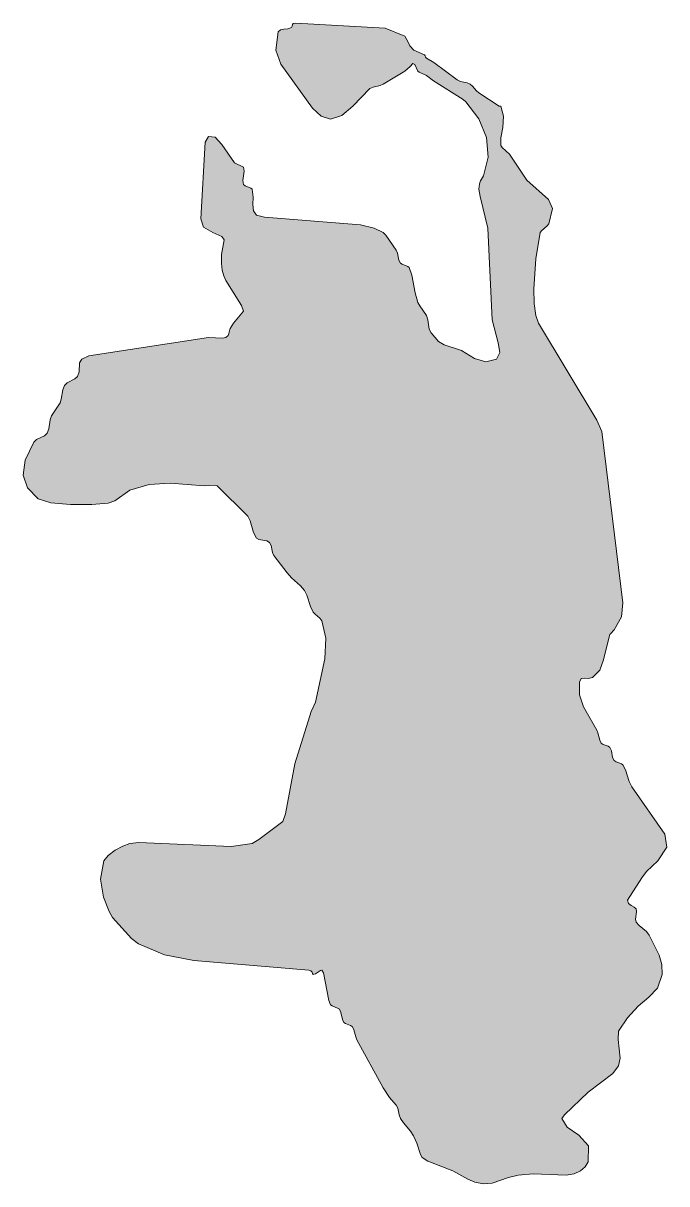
# Model space of a CAD drawing. Header units: inches. Extents: x -493 to 494, y -382 to 902.
# Drawn here: x 179.55 to 195.17, y 807.98 to 836.15 of the extents above; entities that cross this region are included whole.
import ezdxf

# ---------------------------------------------------------------- set-up
doc = ezdxf.new("R2010")
doc.units = ezdxf.units.IN
doc.header["$MEASUREMENT"] = 0
doc.layers.add('Layer 1', color=7, linetype='Continuous')

msp = doc.modelspace()

# ---------------------------------------------------------------- hatches: boundary and pattern name
at = {"layer": 'Layer 1', "true_color": 0xffffff}
h = msp.add_hatch(color=7, dxfattribs=at)
edge = h.paths.add_edge_path()
edge.add_spline(control_points=[(186.061, 836.041), (186.061, 836.041), (186.081, 836.074), (186.081, 836.074), (186.081, 836.074), (186.087, 836.112), (186.087, 836.112), (186.087, 836.112), (186.106, 836.142), (186.106, 836.142), (186.106, 836.142), (186.167, 836.146), (186.167, 836.146), (186.167, 836.146), (188.337, 836.025), (188.337, 836.025), (188.337, 836.025), (188.813, 835.829), (188.813, 835.829), (188.813, 835.829), (188.881, 835.718), (188.881, 835.718), (188.881, 835.718), (188.934, 835.6), (188.934, 835.6), (188.934, 835.6), (189.032, 835.491), (189.032, 835.491), (189.032, 835.491), (189.292, 835.381), (189.292, 835.381), (189.292, 835.381), (189.31, 835.352), (189.31, 835.352), (189.31, 835.352), (189.318, 835.323), (189.318, 835.323), (189.318, 835.323), (189.343, 835.3), (189.343, 835.3), (189.343, 835.3), (189.521, 835.196), (189.521, 835.196), (189.521, 835.196), (190.084, 834.771), (190.084, 834.771), (190.084, 834.771), (190.165, 834.734), (190.165, 834.734), (190.165, 834.734), (190.327, 834.701), (190.327, 834.701), (190.327, 834.701), (190.401, 834.664), (190.401, 834.664), (190.401, 834.664), (190.455, 834.615), (190.455, 834.615), (190.455, 834.615), (190.553, 834.505), (190.553, 834.505), (190.553, 834.505), (190.613, 834.453), (190.613, 834.453), (190.613, 834.453), (191.106, 834.131), (191.106, 834.131), (191.106, 834.131), (191.143, 834.135), (191.143, 834.135), (191.143, 834.135), (191.206, 833.889), (191.206, 833.889), (191.206, 833.889), (191.188, 833.616), (191.188, 833.616), (191.188, 833.616), (191.147, 833.364), (191.147, 833.364), (191.147, 833.364), (191.143, 833.182), (191.143, 833.182), (191.143, 833.182), (191.176, 833.129), (191.176, 833.129), (191.176, 833.129), (191.354, 832.97), (191.354, 832.97), (191.354, 832.97), (191.778, 832.335), (191.778, 832.335), (191.778, 832.335), (192.301, 831.872), (192.301, 831.872), (192.301, 831.872), (192.4, 831.649), (192.4, 831.649), (192.4, 831.649), (192.308, 831.276), (192.308, 831.276), (192.308, 831.276), (192.267, 831.227), (192.267, 831.227), (192.267, 831.227), (192.131, 831.106), (192.131, 831.106), (192.131, 831.106), (192.096, 831.064), (192.096, 831.064), (192.096, 831.064), (191.99, 830.429), (191.99, 830.429), (191.99, 830.429), (191.942, 829.7), (191.942, 829.7), (191.942, 829.7), (191.952, 829.344), (191.952, 829.344), (191.952, 829.344), (191.99, 829.053), (191.99, 829.053), (191.99, 829.053), (192.06, 828.865), (192.06, 828.865), (192.06, 828.865), (193.472, 826.512), (193.472, 826.512), (193.472, 826.512), (193.593, 826.236), (193.593, 826.236), (193.593, 826.236), (194.101, 822.084), (194.101, 822.084), (194.101, 822.084), (194.072, 821.74), (194.072, 821.74), (194.072, 821.74), (193.896, 821.429), (193.896, 821.429), (193.896, 821.429), (193.801, 821.326), (193.801, 821.326), (193.801, 821.326), (193.79, 821.323), (193.79, 821.323), (193.79, 821.323), (193.637, 820.696), (193.637, 820.696), (193.637, 820.696), (193.546, 820.443), (193.546, 820.443), (193.546, 820.443), (193.366, 820.265), (193.366, 820.265), (193.366, 820.265), (193.261, 820.242), (193.261, 820.242), (193.261, 820.242), (193.167, 820.252), (193.167, 820.252), (193.167, 820.252), (193.093, 820.242), (193.093, 820.242), (193.093, 820.242), (193.049, 820.159), (193.049, 820.159), (193.049, 820.159), (193.05, 819.849), (193.05, 819.849), (193.05, 819.849), (193.15, 819.558), (193.15, 819.558), (193.15, 819.558), (193.472, 818.994), (193.472, 818.994), (193.472, 818.994), (193.497, 818.926), (193.497, 818.926), (193.497, 818.926), (193.543, 818.749), (193.543, 818.749), (193.543, 818.749), (193.578, 818.676), (193.578, 818.676), (193.578, 818.676), (193.623, 818.645), (193.623, 818.645), (193.623, 818.645), (193.748, 818.6), (193.748, 818.6), (193.748, 818.6), (193.79, 818.57), (193.79, 818.57), (193.79, 818.57), (193.825, 818.49), (193.825, 818.49), (193.825, 818.49), (193.856, 818.324), (193.856, 818.324), (193.856, 818.324), (193.896, 818.253), (193.896, 818.253), (193.896, 818.253), (193.94, 818.225), (193.94, 818.225), (193.94, 818.225), (194.068, 818.176), (194.068, 818.176), (194.068, 818.176), (194.107, 818.147), (194.107, 818.147), (194.107, 818.147), (194.166, 818.028), (194.166, 818.028), (194.166, 818.028), (194.261, 817.745), (194.261, 817.745), (194.261, 817.745), (194.319, 817.618), (194.319, 817.618), (194.319, 817.618), (195.126, 816.463), (195.126, 816.463), (195.126, 816.463), (195.17, 816.149), (195.17, 816.149), (195.17, 816.149), (194.955, 815.817), (194.955, 815.817), (194.955, 815.817), (194.681, 815.562), (194.681, 815.562), (194.681, 815.562), (194.561, 815.411), (194.561, 815.411), (194.561, 815.411), (194.213, 814.865), (194.213, 814.865), (194.213, 814.865), (194.241, 814.786), (194.241, 814.786), (194.241, 814.786), (194.307, 814.736), (194.307, 814.736), (194.307, 814.736), (194.379, 814.698), (194.379, 814.698), (194.379, 814.698), (194.425, 814.653), (194.425, 814.653), (194.425, 814.653), (194.432, 814.579), (194.432, 814.579), (194.432, 814.579), (194.41, 814.404), (194.41, 814.404), (194.41, 814.404), (194.425, 814.335), (194.425, 814.335), (194.425, 814.335), (194.497, 814.254), (194.497, 814.254), (194.497, 814.254), (194.676, 814.104), (194.676, 814.104), (194.676, 814.104), (194.743, 814.018), (194.743, 814.018), (194.743, 814.018), (194.986, 813.534), (194.986, 813.534), (194.986, 813.534), (195.054, 813.303), (195.054, 813.303), (195.054, 813.303), (195.061, 813.064), (195.061, 813.064), (195.061, 813.064), (194.944, 812.733), (194.944, 812.733), (194.944, 812.733), (194.733, 812.508), (194.733, 812.508), (194.733, 812.508), (194.474, 812.296), (194.474, 812.296), (194.474, 812.296), (194.213, 812.006), (194.213, 812.006), (194.213, 812.006), (194.001, 811.688), (194.001, 811.688), (194.001, 811.688), (193.99, 811.485), (193.99, 811.485), (193.99, 811.485), (194.039, 811.033), (194.039, 811.033), (194.039, 811.033), (194.001, 810.841), (194.001, 810.841), (194.001, 810.841), (193.861, 810.657), (193.861, 810.657), (193.861, 810.657), (193.26, 810.206), (193.26, 810.206), (193.26, 810.206), (192.691, 809.657), (192.691, 809.657), (192.691, 809.657), (192.625, 809.57), (192.625, 809.57), (192.625, 809.57), (192.753, 809.359), (192.753, 809.359), (192.753, 809.359), (193.037, 809.159), (193.037, 809.159), (193.037, 809.159), (193.273, 808.9), (193.273, 808.9), (193.273, 808.9), (193.26, 808.512), (193.26, 808.512), (193.26, 808.512), (193.187, 808.395), (193.187, 808.395), (193.187, 808.395), (193.074, 808.297), (193.074, 808.297), (193.074, 808.297), (192.922, 808.228), (192.922, 808.228), (192.922, 808.228), (192.731, 808.194), (192.731, 808.194), (192.731, 808.194), (191.925, 808.223), (191.925, 808.223), (191.925, 808.223), (191.566, 808.194), (191.566, 808.194), (191.566, 808.194), (191.331, 808.137), (191.331, 808.137), (191.331, 808.137), (190.929, 808), (190.929, 808), (190.929, 808), (190.719, 807.982), (190.719, 807.982), (190.719, 807.982), (190.509, 808.022), (190.509, 808.022), (190.509, 808.022), (190.339, 808.097), (190.339, 808.097), (190.339, 808.097), (189.978, 808.3), (189.978, 808.3), (189.978, 808.3), (189.369, 808.53), (189.369, 808.53), (189.369, 808.53), (189.237, 808.618), (189.237, 808.618), (189.237, 808.618), (189.19, 808.697), (189.19, 808.697), (189.19, 808.697), (189.102, 808.968), (189.102, 808.968), (189.102, 808.968), (189.025, 809.147), (189.025, 809.147), (189.025, 809.147), (188.954, 809.258), (188.954, 809.258), (188.954, 809.258), (188.783, 809.46), (188.783, 809.46), (188.783, 809.46), (188.708, 809.57), (188.708, 809.57), (188.708, 809.57), (188.675, 809.656), (188.675, 809.656), (188.675, 809.656), (188.644, 809.817), (188.644, 809.817), (188.644, 809.817), (188.602, 809.888), (188.602, 809.888), (188.602, 809.888), (188.442, 810.074), (188.442, 810.074), (188.442, 810.074), (188.284, 810.312), (188.284, 810.312), (188.284, 810.312), (187.648, 811.477), (187.648, 811.477), (187.648, 811.477), (187.622, 811.545), (187.622, 811.545), (187.622, 811.545), (187.579, 811.721), (187.579, 811.721), (187.579, 811.721), (187.543, 811.794), (187.543, 811.794), (187.543, 811.794), (187.498, 811.826), (187.498, 811.826), (187.498, 811.826), (187.374, 811.87), (187.374, 811.87), (187.374, 811.87), (187.331, 811.9), (187.331, 811.9), (187.331, 811.9), (187.299, 811.971), (187.299, 811.971), (187.299, 811.971), (187.262, 812.142), (187.262, 812.142), (187.262, 812.142), (187.225, 812.218), (187.225, 812.218), (187.225, 812.218), (187.183, 812.245), (187.183, 812.245), (187.183, 812.245), (187.049, 812.297), (187.049, 812.297), (187.049, 812.297), (187.013, 812.323), (187.013, 812.323), (187.013, 812.323), (186.973, 812.433), (186.973, 812.433), (186.973, 812.433), (186.838, 813.099), (186.838, 813.099), (186.838, 813.099), (186.802, 813.17), (186.802, 813.17), (186.802, 813.17), (186.763, 813.162), (186.763, 813.162), (186.763, 813.162), (186.648, 813.077), (186.648, 813.077), (186.648, 813.077), (186.59, 813.064), (186.59, 813.064), (186.59, 813.064), (186.576, 813.083), (186.576, 813.083), (186.576, 813.083), (186.562, 813.117), (186.562, 813.117), (186.562, 813.117), (186.536, 813.152), (186.536, 813.152), (186.536, 813.152), (186.484, 813.17), (186.484, 813.17), (186.484, 813.17), (183.692, 813.404), (183.692, 813.404), (183.692, 813.404), (182.983, 813.538), (182.983, 813.538), (182.983, 813.538), (182.354, 813.806), (182.354, 813.806), (182.354, 813.806), (182.181, 813.932), (182.181, 813.932), (182.181, 813.932), (181.719, 814.441), (181.719, 814.441), (181.719, 814.441), (181.639, 814.591), (181.639, 814.591), (181.639, 814.591), (181.505, 814.935), (181.505, 814.935), (181.505, 814.935), (181.425, 815.375), (181.425, 815.375), (181.425, 815.375), (181.507, 815.817), (181.507, 815.817), (181.507, 815.817), (181.614, 815.949), (181.614, 815.949), (181.614, 815.949), (181.782, 816.076), (181.782, 816.076), (181.782, 816.076), (181.972, 816.179), (181.972, 816.179), (181.972, 816.179), (182.143, 816.241), (182.143, 816.241), (182.143, 816.241), (182.359, 816.266), (182.359, 816.266), (182.359, 816.266), (184.597, 816.164), (184.597, 816.164), (184.597, 816.164), (185.107, 816.241), (185.107, 816.241), (185.107, 816.241), (185.273, 816.338), (185.273, 816.338), (185.273, 816.338), (185.849, 816.771), (185.849, 816.771), (185.849, 816.771), (185.917, 816.957), (185.917, 816.957), (185.917, 816.957), (186.143, 818.173), (186.143, 818.173), (186.143, 818.173), (186.54, 819.444), (186.54, 819.444), (186.54, 819.444), (186.644, 819.669), (186.644, 819.669), (186.644, 819.669), (186.875, 820.724), (186.875, 820.724), (186.875, 820.724), (186.898, 821.223), (186.898, 821.223), (186.898, 821.223), (186.802, 821.641), (186.802, 821.641), (186.802, 821.641), (186.753, 821.708), (186.753, 821.708), (186.753, 821.708), (186.635, 821.802), (186.635, 821.802), (186.635, 821.802), (186.59, 821.853), (186.59, 821.853), (186.59, 821.853), (186.526, 821.99), (186.526, 821.99), (186.526, 821.99), (186.436, 822.267), (186.436, 822.267), (186.436, 822.267), (186.378, 822.382), (186.378, 822.382), (186.378, 822.382), (186.284, 822.493), (186.284, 822.493), (186.284, 822.493), (186.064, 822.685), (186.064, 822.685), (186.064, 822.685), (185.955, 822.806), (185.955, 822.806), (185.955, 822.806), (185.637, 823.229), (185.637, 823.229), (185.637, 823.229), (185.606, 823.299), (185.606, 823.299), (185.606, 823.299), (185.567, 823.476), (185.567, 823.476), (185.567, 823.476), (185.531, 823.547), (185.531, 823.547), (185.531, 823.547), (185.464, 823.582), (185.464, 823.582), (185.464, 823.582), (185.274, 823.62), (185.274, 823.62), (185.274, 823.62), (185.213, 823.653), (185.213, 823.653), (185.213, 823.653), (185.145, 823.786), (185.145, 823.786), (185.145, 823.786), (185.063, 824.069), (185.063, 824.069), (185.063, 824.069), (185.001, 824.182), (185.001, 824.182), (185.001, 824.182), (184.26, 824.923), (184.26, 824.923), (184.26, 824.923), (184.189, 824.937), (184.189, 824.937), (184.189, 824.937), (183.943, 824.923), (183.943, 824.923), (183.943, 824.923), (183.116, 824.983), (183.116, 824.983), (183.116, 824.983), (182.609, 824.949), (182.609, 824.949), (182.609, 824.949), (182.143, 824.817), (182.143, 824.817), (182.143, 824.817), (181.773, 824.558), (181.773, 824.558), (181.773, 824.558), (181.613, 824.5), (181.613, 824.5), (181.613, 824.5), (181.214, 824.464), (181.214, 824.464), (181.214, 824.464), (180.7, 824.466), (180.7, 824.466), (180.7, 824.466), (180.22, 824.511), (180.22, 824.511), (180.22, 824.511), (179.919, 824.605), (179.919, 824.605), (179.919, 824.605), (179.659, 824.873), (179.659, 824.873), (179.659, 824.873), (179.553, 825.181), (179.553, 825.181), (179.553, 825.181), (179.604, 825.546), (179.604, 825.546), (179.604, 825.546), (179.813, 825.982), (179.813, 825.982), (179.813, 825.982), (179.879, 826.041), (179.879, 826.041), (179.879, 826.041), (180.067, 826.137), (180.067, 826.137), (180.067, 826.137), (180.131, 826.194), (180.131, 826.194), (180.131, 826.194), (180.173, 826.304), (180.173, 826.304), (180.173, 826.304), (180.203, 826.521), (180.203, 826.521), (180.203, 826.521), (180.237, 826.617), (180.237, 826.617), (180.237, 826.617), (180.449, 826.935), (180.449, 826.935), (180.449, 826.935), (180.474, 827.023), (180.474, 827.023), (180.474, 827.023), (180.515, 827.252), (180.515, 827.252), (180.515, 827.252), (180.555, 827.358), (180.555, 827.358), (180.555, 827.358), (180.618, 827.418), (180.618, 827.418), (180.618, 827.418), (180.808, 827.515), (180.808, 827.515), (180.808, 827.515), (180.872, 827.57), (180.872, 827.57), (180.872, 827.57), (180.908, 827.686), (180.908, 827.686), (180.908, 827.686), (180.92, 827.907), (180.92, 827.907), (180.92, 827.907), (180.978, 827.994), (180.978, 827.994), (180.978, 827.994), (181.145, 828.073), (181.145, 828.073), (181.145, 828.073), (184.049, 828.523), (184.049, 828.523), (184.049, 828.523), (184.385, 828.504), (184.385, 828.504), (184.385, 828.504), (184.472, 828.523), (184.472, 828.523), (184.472, 828.523), (184.527, 828.567), (184.527, 828.567), (184.527, 828.567), (184.546, 828.608), (184.546, 828.608), (184.546, 828.608), (184.554, 828.661), (184.554, 828.661), (184.554, 828.661), (184.578, 828.735), (184.578, 828.735), (184.578, 828.735), (184.657, 828.867), (184.657, 828.867), (184.657, 828.867), (184.896, 829.159), (184.896, 829.159), (184.896, 829.159), (184.848, 829.299), (184.848, 829.299), (184.848, 829.299), (184.472, 829.9), (184.472, 829.9), (184.472, 829.9), (184.422, 830.019), (184.422, 830.019), (184.422, 830.019), (184.383, 830.151), (184.383, 830.151), (184.383, 830.151), (184.363, 830.317), (184.363, 830.317), (184.363, 830.317), (184.366, 830.535), (184.366, 830.535), (184.366, 830.535), (184.429, 830.89), (184.429, 830.89), (184.429, 830.89), (184.369, 830.974), (184.369, 830.974), (184.369, 830.974), (184.154, 831.064), (184.154, 831.064), (184.154, 831.064), (183.93, 831.194), (183.93, 831.194), (183.93, 831.194), (183.865, 831.401), (183.865, 831.401), (183.865, 831.401), (183.97, 833.261), (183.97, 833.261), (183.97, 833.261), (184.049, 833.394), (184.049, 833.394), (184.049, 833.394), (184.207, 833.381), (184.207, 833.381), (184.207, 833.381), (184.371, 833.201), (184.371, 833.201), (184.371, 833.201), (184.684, 832.758), (184.684, 832.758), (184.684, 832.758), (184.896, 832.652), (184.896, 832.652), (184.896, 832.652), (184.913, 832.556), (184.913, 832.556), (184.913, 832.556), (184.88, 832.327), (184.88, 832.327), (184.88, 832.327), (184.896, 832.229), (184.896, 832.229), (184.896, 832.229), (184.935, 832.201), (184.935, 832.201), (184.935, 832.201), (185.074, 832.146), (185.074, 832.146), (185.074, 832.146), (185.107, 832.123), (185.107, 832.123), (185.107, 832.123), (185.136, 831.924), (185.136, 831.924), (185.136, 831.924), (185.129, 831.745), (185.129, 831.745), (185.129, 831.745), (185.138, 831.596), (185.138, 831.596), (185.138, 831.596), (185.213, 831.488), (185.213, 831.488), (185.213, 831.488), (185.411, 831.442), (185.411, 831.442), (185.411, 831.442), (187.736, 831.254), (187.736, 831.254), (187.736, 831.254), (188.072, 831.17), (188.072, 831.17), (188.072, 831.17), (188.284, 831.064), (188.284, 831.064), (188.284, 831.064), (188.351, 830.999), (188.351, 830.999), (188.351, 830.999), (188.602, 830.641), (188.602, 830.641), (188.602, 830.641), (188.632, 830.57), (188.632, 830.57), (188.632, 830.57), (188.671, 830.398), (188.671, 830.398), (188.671, 830.398), (188.708, 830.323), (188.708, 830.323), (188.708, 830.323), (188.75, 830.296), (188.75, 830.296), (188.75, 830.296), (188.883, 830.244), (188.883, 830.244), (188.883, 830.244), (188.919, 830.217), (188.919, 830.217), (188.919, 830.217), (188.983, 830.032), (188.983, 830.032), (188.983, 830.032), (189.062, 829.605), (189.062, 829.605), (189.062, 829.605), (189.131, 829.37), (189.131, 829.37), (189.131, 829.37), (189.177, 829.284), (189.177, 829.284), (189.177, 829.284), (189.343, 829.053), (189.343, 829.053), (189.343, 829.053), (189.373, 828.949), (189.373, 828.949), (189.373, 828.949), (189.404, 828.723), (189.404, 828.723), (189.404, 828.723), (189.449, 828.629), (189.449, 828.629), (189.449, 828.629), (189.633, 828.425), (189.633, 828.425), (189.633, 828.425), (189.771, 828.34), (189.771, 828.34), (189.771, 828.34), (190.19, 828.206), (190.19, 828.206), (190.19, 828.206), (190.508, 828.007), (190.508, 828.007), (190.508, 828.007), (190.778, 827.926), (190.778, 827.926), (190.778, 827.926), (191.037, 827.994), (191.037, 827.994), (191.037, 827.994), (191.117, 828.157), (191.117, 828.157), (191.117, 828.157), (191.082, 828.387), (191.082, 828.387), (191.082, 828.387), (190.931, 828.947), (190.931, 828.947), (190.931, 828.947), (190.825, 831.17), (190.825, 831.17), (190.825, 831.17), (190.64, 831.938), (190.64, 831.938), (190.64, 831.938), (190.613, 832.123), (190.613, 832.123), (190.613, 832.123), (190.625, 832.25), (190.625, 832.25), (190.625, 832.25), (190.649, 832.323), (190.649, 832.323), (190.649, 832.323), (190.719, 832.441), (190.719, 832.441), (190.719, 832.441), (190.838, 832.899), (190.838, 832.899), (190.838, 832.899), (190.797, 833.372), (190.797, 833.372), (190.797, 833.372), (190.612, 833.83), (190.612, 833.83), (190.612, 833.83), (190.296, 834.241), (190.296, 834.241), (190.296, 834.241), (190.228, 834.296), (190.228, 834.296), (190.228, 834.296), (189.506, 834.746), (189.506, 834.746), (189.506, 834.746), (189.343, 834.876), (189.343, 834.876), (189.343, 834.876), (189.165, 834.959), (189.165, 834.959), (189.165, 834.959), (189.131, 834.982), (189.131, 834.982), (189.131, 834.982), (189.054, 835.144), (189.054, 835.144), (189.054, 835.144), (189.01, 835.168), (189.01, 835.168), (189.01, 835.168), (188.947, 835.1), (188.947, 835.1), (188.947, 835.1), (188.813, 834.982), (188.813, 834.982), (188.813, 834.982), (188.284, 834.664), (188.284, 834.664), (188.284, 834.664), (188.213, 834.636), (188.213, 834.636), (188.213, 834.636), (188.043, 834.595), (188.043, 834.595), (188.043, 834.595), (187.966, 834.559), (187.966, 834.559), (187.966, 834.559), (187.548, 834.131), (187.548, 834.131), (187.548, 834.131), (187.284, 833.909), (187.284, 833.909), (187.284, 833.909), (187.013, 833.817), (187.013, 833.817), (187.013, 833.817), (186.787, 833.893), (186.787, 833.893), (186.787, 833.893), (186.574, 834.082), (186.574, 834.082), (186.574, 834.082), (185.804, 835.149), (185.804, 835.149), (185.804, 835.149), (185.684, 835.496), (185.684, 835.496), (185.684, 835.496), (185.743, 835.935), (185.743, 835.935), (185.743, 835.935), (185.796, 835.989), (185.796, 835.989), (185.796, 835.989), (185.881, 836.006), (185.881, 836.006), (185.881, 836.006), (185.977, 836.014), (185.977, 836.014), (185.977, 836.014), (186.061, 836.041), (186.061, 836.041), (186.061, 836.041), (186.061, 836.041), (186.061, 836.041), (186.061, 836.041), (186.061, 836.041), (186.061, 836.041)], knot_values=[0, 0, 0, 0, 1, 1, 1, 2, 2, 2, 3, 3, 3, 4, 4, 4, 5, 5, 5, 6, 6, 6, 7, 7, 7, 8, 8, 8, 9, 9, 9, 10, 10, 10, 11, 11, 11, 12, 12, 12, 13, 13, 13, 14, 14, 14, 15, 15, 15, 16, 16, 16, 17, 17, 17, 18, 18, 18, 19, 19, 19, 20, 20, 20, 21, 21, 21, 22, 22, 22, 23, 23, 23, 24, 24, 24, 25, 25, 25, 26, 26, 26, 27, 27, 27, 28, 28, 28, 29, 29, 29, 30, 30, 30, 31, 31, 31, 32, 32, 32, 33, 33, 33, 34, 34, 34, 35, 35, 35, 36, 36, 36, 37, 37, 37, 38, 38, 38, 39, 39, 39, 40, 40, 40, 41, 41, 41, 42, 42, 42, 43, 43, 43, 44, 44, 44, 45, 45, 45, 46, 46, 46, 47, 47, 47, 48, 48, 48, 49, 49, 49, 50, 50, 50, 51, 51, 51, 52, 52, 52, 53, 53, 53, 54, 54, 54, 55, 55, 55, 56, 56, 56, 57, 57, 57, 58, 58, 58, 59, 59, 59, 60, 60, 60, 61, 61, 61, 62, 62, 62, 63, 63, 63, 64, 64, 64, 65, 65, 65, 66, 66, 66, 67, 67, 67, 68, 68, 68, 69, 69, 69, 70, 70, 70, 71, 71, 71, 72, 72, 72, 73, 73, 73, 74, 74, 74, 75, 75, 75, 76, 76, 76, 77, 77, 77, 78, 78, 78, 79, 79, 79, 80, 80, 80, 81, 81, 81, 82, 82, 82, 83, 83, 83, 84, 84, 84, 85, 85, 85, 86, 86, 86, 87, 87, 87, 88, 88, 88, 89, 89, 89, 90, 90, 90, 91, 91, 91, 92, 92, 92, 93, 93, 93, 94, 94, 94, 95, 95, 95, 96, 96, 96, 97, 97, 97, 98, 98, 98, 99, 99, 99, 100, 100, 100, 101, 101, 101, 102, 102, 102, 103, 103, 103, 104, 104, 104, 105, 105, 105, 106, 106, 106, 107, 107, 107, 108, 108, 108, 109, 109, 109, 110, 110, 110, 111, 111, 111, 112, 112, 112, 113, 113, 113, 114, 114, 114, 115, 115, 115, 116, 116, 116, 117, 117, 117, 118, 118, 118, 119, 119, 119, 120, 120, 120, 121, 121, 121, 122, 122, 122, 123, 123, 123, 124, 124, 124, 125, 125, 125, 126, 126, 126, 127, 127, 127, 128, 128, 128, 129, 129, 129, 130, 130, 130, 131, 131, 131, 132, 132, 132, 133, 133, 133, 134, 134, 134, 135, 135, 135, 136, 136, 136, 137, 137, 137, 138, 138, 138, 139, 139, 139, 140, 140, 140, 141, 141, 141, 142, 142, 142, 143, 143, 143, 144, 144, 144, 145, 145, 145, 146, 146, 146, 147, 147, 147, 148, 148, 148, 149, 149, 149, 150, 150, 150, 151, 151, 151, 152, 152, 152, 153, 153, 153, 154, 154, 154, 155, 155, 155, 156, 156, 156, 157, 157, 157, 158, 158, 158, 159, 159, 159, 160, 160, 160, 161, 161, 161, 162, 162, 162, 163, 163, 163, 164, 164, 164, 165, 165, 165, 166, 166, 166, 167, 167, 167, 168, 168, 168, 169, 169, 169, 170, 170, 170, 171, 171, 171, 172, 172, 172, 173, 173, 173, 174, 174, 174, 175, 175, 175, 176, 176, 176, 177, 177, 177, 178, 178, 178, 179, 179, 179, 180, 180, 180, 181, 181, 181, 182, 182, 182, 183, 183, 183, 184, 184, 184, 185, 185, 185, 186, 186, 186, 187, 187, 187, 188, 188, 188, 189, 189, 189, 190, 190, 190, 191, 191, 191, 192, 192, 192, 193, 193, 193, 194, 194, 194, 195, 195, 195, 196, 196, 196, 197, 197, 197, 198, 198, 198, 199, 199, 199, 200, 200, 200, 201, 201, 201, 202, 202, 202, 203, 203, 203, 204, 204, 204, 205, 205, 205, 206, 206, 206, 207, 207, 207, 208, 208, 208, 209, 209, 209, 210, 210, 210, 211, 211, 211, 212, 212, 212, 213, 213, 213, 214, 214, 214, 215, 215, 215, 216, 216, 216, 217, 217, 217, 218, 218, 218, 219, 219, 219, 220, 220, 220, 221, 221, 221, 222, 222, 222, 223, 223, 223, 224, 224, 224, 225, 225, 225, 226, 226, 226, 227, 227, 227, 228, 228, 228, 229, 229, 229, 230, 230, 230, 231, 231, 231, 232, 232, 232, 233, 233, 233, 234, 234, 234, 235, 235, 235, 236, 236, 236, 237, 237, 237, 238, 238, 238, 239, 239, 239, 240, 240, 240, 241, 241, 241, 242, 242, 242, 243, 243, 243, 244, 244, 244, 245, 245, 245, 246, 246, 246, 247, 247, 247, 248, 248, 248, 249, 249, 249, 250, 250, 250, 251, 251, 251, 252, 252, 252, 253, 253, 253, 254, 254, 254, 255, 255, 255, 256, 256, 256, 257, 257, 257, 258, 258, 258, 259, 259, 259, 260, 260, 260, 261, 261, 261, 262, 262, 262, 263, 263, 263, 264, 264, 264, 265, 265, 265, 266, 266, 266, 267, 267, 267, 268, 268, 268, 269, 269, 269, 270, 270, 270, 271, 271, 271, 272, 272, 272, 273, 273, 273, 274, 274, 274, 275, 275, 275, 276, 276, 276, 277, 277, 277, 278, 278, 278, 279, 279, 279, 280, 280, 280, 281, 281, 281, 282, 282, 282, 283, 283, 283, 284, 284, 284, 285, 285, 285, 286, 286, 286, 287, 287, 287, 288, 288, 288, 289, 289, 289, 290, 290, 290, 291, 291, 291, 292, 292, 292, 293, 293, 293, 294, 294, 294, 295, 295, 295, 296, 296, 296, 297, 297, 297, 298, 298, 298, 299, 299, 299, 300, 300, 300, 301, 301, 301, 302, 302, 302, 303, 303, 303, 304, 304, 304, 305, 305, 305, 306, 306, 306, 307, 307, 307, 308, 308, 308, 309, 309, 309, 310, 310, 310, 311, 311, 311, 312, 312, 312, 313, 313, 313, 314, 314, 314, 315, 315, 315, 316, 316, 316, 317, 317, 317, 318, 318, 318, 319, 319, 319, 320, 320, 320, 321, 321, 321, 322, 322, 322, 323, 323, 323, 324, 324, 324, 325, 325, 325, 326, 326, 326, 327, 327, 327, 328, 328, 328, 329, 329, 329, 330, 330, 330, 331, 331, 331, 332, 332, 332, 333, 333, 333, 334, 334, 334, 335, 335, 335, 335], degree=3, periodic=1)

# ---------------------------------------------------------------- linework, layer by layer
at = {"layer": 'Layer 1', "lineweight": 0}
msp.add_open_spline([(186.061, 836.041), (186.061, 836.041), (186.081, 836.074), (186.081, 836.074), (186.081, 836.074), (186.087, 836.112), (186.087, 836.112), (186.087, 836.112), (186.106, 836.142), (186.106, 836.142), (186.106, 836.142), (186.167, 836.146), (186.167, 836.146), (186.167, 836.146), (188.337, 836.025), (188.337, 836.025), (188.337, 836.025), (188.813, 835.829), (188.813, 835.829), (188.813, 835.829), (188.881, 835.718), (188.881, 835.718), (188.881, 835.718), (188.934, 835.6), (188.934, 835.6), (188.934, 835.6), (189.032, 835.491), (189.032, 835.491), (189.032, 835.491), (189.292, 835.381), (189.292, 835.381), (189.292, 835.381), (189.31, 835.352), (189.31, 835.352), (189.31, 835.352), (189.318, 835.323), (189.318, 835.323), (189.318, 835.323), (189.343, 835.3), (189.343, 835.3), (189.343, 835.3), (189.521, 835.196), (189.521, 835.196), (189.521, 835.196), (190.084, 834.771), (190.084, 834.771), (190.084, 834.771), (190.165, 834.734), (190.165, 834.734), (190.165, 834.734), (190.327, 834.701), (190.327, 834.701), (190.327, 834.701), (190.401, 834.664), (190.401, 834.664), (190.401, 834.664), (190.455, 834.615), (190.455, 834.615), (190.455, 834.615), (190.553, 834.505), (190.553, 834.505), (190.553, 834.505), (190.613, 834.453), (190.613, 834.453), (190.613, 834.453), (191.106, 834.131), (191.106, 834.131), (191.106, 834.131), (191.143, 834.135), (191.143, 834.135), (191.143, 834.135), (191.206, 833.889), (191.206, 833.889), (191.206, 833.889), (191.188, 833.616), (191.188, 833.616), (191.188, 833.616), (191.147, 833.364), (191.147, 833.364), (191.147, 833.364), (191.143, 833.182), (191.143, 833.182), (191.143, 833.182), (191.176, 833.129), (191.176, 833.129), (191.176, 833.129), (191.354, 832.97), (191.354, 832.97), (191.354, 832.97), (191.778, 832.335), (191.778, 832.335), (191.778, 832.335), (192.301, 831.872), (192.301, 831.872), (192.301, 831.872), (192.4, 831.649), (192.4, 831.649), (192.4, 831.649), (192.308, 831.276), (192.308, 831.276), (192.308, 831.276), (192.267, 831.227), (192.267, 831.227), (192.267, 831.227), (192.131, 831.106), (192.131, 831.106), (192.131, 831.106), (192.096, 831.064), (192.096, 831.064), (192.096, 831.064), (191.99, 830.429), (191.99, 830.429), (191.99, 830.429), (191.942, 829.7), (191.942, 829.7), (191.942, 829.7), (191.952, 829.344), (191.952, 829.344), (191.952, 829.344), (191.99, 829.053), (191.99, 829.053), (191.99, 829.053), (192.06, 828.865), (192.06, 828.865), (192.06, 828.865), (193.472, 826.512), (193.472, 826.512), (193.472, 826.512), (193.593, 826.236), (193.593, 826.236), (193.593, 826.236), (194.101, 822.084), (194.101, 822.084), (194.101, 822.084), (194.072, 821.74), (194.072, 821.74), (194.072, 821.74), (193.896, 821.429), (193.896, 821.429), (193.896, 821.429), (193.801, 821.326), (193.801, 821.326), (193.801, 821.326), (193.79, 821.323), (193.79, 821.323), (193.79, 821.323), (193.637, 820.696), (193.637, 820.696), (193.637, 820.696), (193.546, 820.443), (193.546, 820.443), (193.546, 820.443), (193.366, 820.265), (193.366, 820.265), (193.366, 820.265), (193.261, 820.242), (193.261, 820.242), (193.261, 820.242), (193.167, 820.252), (193.167, 820.252), (193.167, 820.252), (193.093, 820.242), (193.093, 820.242), (193.093, 820.242), (193.049, 820.159), (193.049, 820.159), (193.049, 820.159), (193.05, 819.849), (193.05, 819.849), (193.05, 819.849), (193.15, 819.558), (193.15, 819.558), (193.15, 819.558), (193.472, 818.994), (193.472, 818.994), (193.472, 818.994), (193.497, 818.926), (193.497, 818.926), (193.497, 818.926), (193.543, 818.749), (193.543, 818.749), (193.543, 818.749), (193.578, 818.676), (193.578, 818.676), (193.578, 818.676), (193.623, 818.645), (193.623, 818.645), (193.623, 818.645), (193.748, 818.6), (193.748, 818.6), (193.748, 818.6), (193.79, 818.57), (193.79, 818.57), (193.79, 818.57), (193.825, 818.49), (193.825, 818.49), (193.825, 818.49), (193.856, 818.324), (193.856, 818.324), (193.856, 818.324), (193.896, 818.253), (193.896, 818.253), (193.896, 818.253), (193.94, 818.225), (193.94, 818.225), (193.94, 818.225), (194.068, 818.176), (194.068, 818.176), (194.068, 818.176), (194.107, 818.147), (194.107, 818.147), (194.107, 818.147), (194.166, 818.028), (194.166, 818.028), (194.166, 818.028), (194.261, 817.745), (194.261, 817.745), (194.261, 817.745), (194.319, 817.618), (194.319, 817.618), (194.319, 817.618), (195.126, 816.463), (195.126, 816.463), (195.126, 816.463), (195.17, 816.149), (195.17, 816.149), (195.17, 816.149), (194.955, 815.817), (194.955, 815.817), (194.955, 815.817), (194.681, 815.562), (194.681, 815.562), (194.681, 815.562), (194.561, 815.411), (194.561, 815.411), (194.561, 815.411), (194.213, 814.865), (194.213, 814.865), (194.213, 814.865), (194.241, 814.786), (194.241, 814.786), (194.241, 814.786), (194.307, 814.736), (194.307, 814.736), (194.307, 814.736), (194.379, 814.698), (194.379, 814.698), (194.379, 814.698), (194.425, 814.653), (194.425, 814.653), (194.425, 814.653), (194.432, 814.579), (194.432, 814.579), (194.432, 814.579), (194.41, 814.404), (194.41, 814.404), (194.41, 814.404), (194.425, 814.335), (194.425, 814.335), (194.425, 814.335), (194.497, 814.254), (194.497, 814.254), (194.497, 814.254), (194.676, 814.104), (194.676, 814.104), (194.676, 814.104), (194.743, 814.018), (194.743, 814.018), (194.743, 814.018), (194.986, 813.534), (194.986, 813.534), (194.986, 813.534), (195.054, 813.303), (195.054, 813.303), (195.054, 813.303), (195.061, 813.064), (195.061, 813.064), (195.061, 813.064), (194.944, 812.733), (194.944, 812.733), (194.944, 812.733), (194.733, 812.508), (194.733, 812.508), (194.733, 812.508), (194.474, 812.296), (194.474, 812.296), (194.474, 812.296), (194.213, 812.006), (194.213, 812.006), (194.213, 812.006), (194.001, 811.688), (194.001, 811.688), (194.001, 811.688), (193.99, 811.485), (193.99, 811.485), (193.99, 811.485), (194.039, 811.033), (194.039, 811.033), (194.039, 811.033), (194.001, 810.841), (194.001, 810.841), (194.001, 810.841), (193.861, 810.657), (193.861, 810.657), (193.861, 810.657), (193.26, 810.206), (193.26, 810.206), (193.26, 810.206), (192.691, 809.657), (192.691, 809.657), (192.691, 809.657), (192.625, 809.57), (192.625, 809.57), (192.625, 809.57), (192.753, 809.359), (192.753, 809.359), (192.753, 809.359), (193.037, 809.159), (193.037, 809.159), (193.037, 809.159), (193.273, 808.9), (193.273, 808.9), (193.273, 808.9), (193.26, 808.512), (193.26, 808.512), (193.26, 808.512), (193.187, 808.395), (193.187, 808.395), (193.187, 808.395), (193.074, 808.297), (193.074, 808.297), (193.074, 808.297), (192.922, 808.228), (192.922, 808.228), (192.922, 808.228), (192.731, 808.194), (192.731, 808.194), (192.731, 808.194), (191.925, 808.223), (191.925, 808.223), (191.925, 808.223), (191.566, 808.194), (191.566, 808.194), (191.566, 808.194), (191.331, 808.137), (191.331, 808.137), (191.331, 808.137), (190.929, 808), (190.929, 808), (190.929, 808), (190.719, 807.982), (190.719, 807.982), (190.719, 807.982), (190.509, 808.022), (190.509, 808.022), (190.509, 808.022), (190.339, 808.097), (190.339, 808.097), (190.339, 808.097), (189.978, 808.3), (189.978, 808.3), (189.978, 808.3), (189.369, 808.53), (189.369, 808.53), (189.369, 808.53), (189.237, 808.618), (189.237, 808.618), (189.237, 808.618), (189.19, 808.697), (189.19, 808.697), (189.19, 808.697), (189.102, 808.968), (189.102, 808.968), (189.102, 808.968), (189.025, 809.147), (189.025, 809.147), (189.025, 809.147), (188.954, 809.258), (188.954, 809.258), (188.954, 809.258), (188.783, 809.46), (188.783, 809.46), (188.783, 809.46), (188.708, 809.57), (188.708, 809.57), (188.708, 809.57), (188.675, 809.656), (188.675, 809.656), (188.675, 809.656), (188.644, 809.817), (188.644, 809.817), (188.644, 809.817), (188.602, 809.888), (188.602, 809.888), (188.602, 809.888), (188.442, 810.074), (188.442, 810.074), (188.442, 810.074), (188.284, 810.312), (188.284, 810.312), (188.284, 810.312), (187.648, 811.477), (187.648, 811.477), (187.648, 811.477), (187.622, 811.545), (187.622, 811.545), (187.622, 811.545), (187.579, 811.721), (187.579, 811.721), (187.579, 811.721), (187.543, 811.794), (187.543, 811.794), (187.543, 811.794), (187.498, 811.826), (187.498, 811.826), (187.498, 811.826), (187.374, 811.87), (187.374, 811.87), (187.374, 811.87), (187.331, 811.9), (187.331, 811.9), (187.331, 811.9), (187.299, 811.971), (187.299, 811.971), (187.299, 811.971), (187.262, 812.142), (187.262, 812.142), (187.262, 812.142), (187.225, 812.218), (187.225, 812.218), (187.225, 812.218), (187.183, 812.245), (187.183, 812.245), (187.183, 812.245), (187.049, 812.297), (187.049, 812.297), (187.049, 812.297), (187.013, 812.323), (187.013, 812.323), (187.013, 812.323), (186.973, 812.433), (186.973, 812.433), (186.973, 812.433), (186.838, 813.099), (186.838, 813.099), (186.838, 813.099), (186.802, 813.17), (186.802, 813.17), (186.802, 813.17), (186.763, 813.162), (186.763, 813.162), (186.763, 813.162), (186.648, 813.077), (186.648, 813.077), (186.648, 813.077), (186.59, 813.064), (186.59, 813.064), (186.59, 813.064), (186.576, 813.083), (186.576, 813.083), (186.576, 813.083), (186.562, 813.117), (186.562, 813.117), (186.562, 813.117), (186.536, 813.152), (186.536, 813.152), (186.536, 813.152), (186.484, 813.17), (186.484, 813.17), (186.484, 813.17), (183.692, 813.404), (183.692, 813.404), (183.692, 813.404), (182.983, 813.538), (182.983, 813.538), (182.983, 813.538), (182.354, 813.806), (182.354, 813.806), (182.354, 813.806), (182.181, 813.932), (182.181, 813.932), (182.181, 813.932), (181.719, 814.441), (181.719, 814.441), (181.719, 814.441), (181.639, 814.591), (181.639, 814.591), (181.639, 814.591), (181.505, 814.935), (181.505, 814.935), (181.505, 814.935), (181.425, 815.375), (181.425, 815.375), (181.425, 815.375), (181.507, 815.817), (181.507, 815.817), (181.507, 815.817), (181.614, 815.949), (181.614, 815.949), (181.614, 815.949), (181.782, 816.076), (181.782, 816.076), (181.782, 816.076), (181.972, 816.179), (181.972, 816.179), (181.972, 816.179), (182.143, 816.241), (182.143, 816.241), (182.143, 816.241), (182.359, 816.266), (182.359, 816.266), (182.359, 816.266), (184.597, 816.164), (184.597, 816.164), (184.597, 816.164), (185.107, 816.241), (185.107, 816.241), (185.107, 816.241), (185.273, 816.338), (185.273, 816.338), (185.273, 816.338), (185.849, 816.771), (185.849, 816.771), (185.849, 816.771), (185.917, 816.957), (185.917, 816.957), (185.917, 816.957), (186.143, 818.173), (186.143, 818.173), (186.143, 818.173), (186.54, 819.444), (186.54, 819.444), (186.54, 819.444), (186.644, 819.669), (186.644, 819.669), (186.644, 819.669), (186.875, 820.724), (186.875, 820.724), (186.875, 820.724), (186.898, 821.223), (186.898, 821.223), (186.898, 821.223), (186.802, 821.641), (186.802, 821.641), (186.802, 821.641), (186.753, 821.708), (186.753, 821.708), (186.753, 821.708), (186.635, 821.802), (186.635, 821.802), (186.635, 821.802), (186.59, 821.853), (186.59, 821.853), (186.59, 821.853), (186.526, 821.99), (186.526, 821.99), (186.526, 821.99), (186.436, 822.267), (186.436, 822.267), (186.436, 822.267), (186.378, 822.382), (186.378, 822.382), (186.378, 822.382), (186.284, 822.493), (186.284, 822.493), (186.284, 822.493), (186.064, 822.685), (186.064, 822.685), (186.064, 822.685), (185.955, 822.806), (185.955, 822.806), (185.955, 822.806), (185.637, 823.229), (185.637, 823.229), (185.637, 823.229), (185.606, 823.299), (185.606, 823.299), (185.606, 823.299), (185.567, 823.476), (185.567, 823.476), (185.567, 823.476), (185.531, 823.547), (185.531, 823.547), (185.531, 823.547), (185.464, 823.582), (185.464, 823.582), (185.464, 823.582), (185.274, 823.62), (185.274, 823.62), (185.274, 823.62), (185.213, 823.653), (185.213, 823.653), (185.213, 823.653), (185.145, 823.786), (185.145, 823.786), (185.145, 823.786), (185.063, 824.069), (185.063, 824.069), (185.063, 824.069), (185.001, 824.182), (185.001, 824.182), (185.001, 824.182), (184.26, 824.923), (184.26, 824.923), (184.26, 824.923), (184.189, 824.937), (184.189, 824.937), (184.189, 824.937), (183.943, 824.923), (183.943, 824.923), (183.943, 824.923), (183.116, 824.983), (183.116, 824.983), (183.116, 824.983), (182.609, 824.949), (182.609, 824.949), (182.609, 824.949), (182.143, 824.817), (182.143, 824.817), (182.143, 824.817), (181.773, 824.558), (181.773, 824.558), (181.773, 824.558), (181.613, 824.5), (181.613, 824.5), (181.613, 824.5), (181.214, 824.464), (181.214, 824.464), (181.214, 824.464), (180.7, 824.466), (180.7, 824.466), (180.7, 824.466), (180.22, 824.511), (180.22, 824.511), (180.22, 824.511), (179.919, 824.605), (179.919, 824.605), (179.919, 824.605), (179.659, 824.873), (179.659, 824.873), (179.659, 824.873), (179.553, 825.181), (179.553, 825.181), (179.553, 825.181), (179.604, 825.546), (179.604, 825.546), (179.604, 825.546), (179.813, 825.982), (179.813, 825.982), (179.813, 825.982), (179.879, 826.041), (179.879, 826.041), (179.879, 826.041), (180.067, 826.137), (180.067, 826.137), (180.067, 826.137), (180.131, 826.194), (180.131, 826.194), (180.131, 826.194), (180.173, 826.304), (180.173, 826.304), (180.173, 826.304), (180.203, 826.521), (180.203, 826.521), (180.203, 826.521), (180.237, 826.617), (180.237, 826.617), (180.237, 826.617), (180.449, 826.935), (180.449, 826.935), (180.449, 826.935), (180.474, 827.023), (180.474, 827.023), (180.474, 827.023), (180.515, 827.252), (180.515, 827.252), (180.515, 827.252), (180.555, 827.358), (180.555, 827.358), (180.555, 827.358), (180.618, 827.418), (180.618, 827.418), (180.618, 827.418), (180.808, 827.515), (180.808, 827.515), (180.808, 827.515), (180.872, 827.57), (180.872, 827.57), (180.872, 827.57), (180.908, 827.686), (180.908, 827.686), (180.908, 827.686), (180.92, 827.907), (180.92, 827.907), (180.92, 827.907), (180.978, 827.994), (180.978, 827.994), (180.978, 827.994), (181.145, 828.073), (181.145, 828.073), (181.145, 828.073), (184.049, 828.523), (184.049, 828.523), (184.049, 828.523), (184.385, 828.504), (184.385, 828.504), (184.385, 828.504), (184.472, 828.523), (184.472, 828.523), (184.472, 828.523), (184.527, 828.567), (184.527, 828.567), (184.527, 828.567), (184.546, 828.608), (184.546, 828.608), (184.546, 828.608), (184.554, 828.661), (184.554, 828.661), (184.554, 828.661), (184.578, 828.735), (184.578, 828.735), (184.578, 828.735), (184.657, 828.867), (184.657, 828.867), (184.657, 828.867), (184.896, 829.159), (184.896, 829.159), (184.896, 829.159), (184.848, 829.299), (184.848, 829.299), (184.848, 829.299), (184.472, 829.9), (184.472, 829.9), (184.472, 829.9), (184.422, 830.019), (184.422, 830.019), (184.422, 830.019), (184.383, 830.151), (184.383, 830.151), (184.383, 830.151), (184.363, 830.317), (184.363, 830.317), (184.363, 830.317), (184.366, 830.535), (184.366, 830.535), (184.366, 830.535), (184.429, 830.89), (184.429, 830.89), (184.429, 830.89), (184.369, 830.974), (184.369, 830.974), (184.369, 830.974), (184.154, 831.064), (184.154, 831.064), (184.154, 831.064), (183.93, 831.194), (183.93, 831.194), (183.93, 831.194), (183.865, 831.401), (183.865, 831.401), (183.865, 831.401), (183.97, 833.261), (183.97, 833.261), (183.97, 833.261), (184.049, 833.394), (184.049, 833.394), (184.049, 833.394), (184.207, 833.381), (184.207, 833.381), (184.207, 833.381), (184.371, 833.201), (184.371, 833.201), (184.371, 833.201), (184.684, 832.758), (184.684, 832.758), (184.684, 832.758), (184.896, 832.652), (184.896, 832.652), (184.896, 832.652), (184.913, 832.556), (184.913, 832.556), (184.913, 832.556), (184.88, 832.327), (184.88, 832.327), (184.88, 832.327), (184.896, 832.229), (184.896, 832.229), (184.896, 832.229), (184.935, 832.201), (184.935, 832.201), (184.935, 832.201), (185.074, 832.146), (185.074, 832.146), (185.074, 832.146), (185.107, 832.123), (185.107, 832.123), (185.107, 832.123), (185.136, 831.924), (185.136, 831.924), (185.136, 831.924), (185.129, 831.745), (185.129, 831.745), (185.129, 831.745), (185.138, 831.596), (185.138, 831.596), (185.138, 831.596), (185.213, 831.488), (185.213, 831.488), (185.213, 831.488), (185.411, 831.442), (185.411, 831.442), (185.411, 831.442), (187.736, 831.254), (187.736, 831.254), (187.736, 831.254), (188.072, 831.17), (188.072, 831.17), (188.072, 831.17), (188.284, 831.064), (188.284, 831.064), (188.284, 831.064), (188.351, 830.999), (188.351, 830.999), (188.351, 830.999), (188.602, 830.641), (188.602, 830.641), (188.602, 830.641), (188.632, 830.57), (188.632, 830.57), (188.632, 830.57), (188.671, 830.398), (188.671, 830.398), (188.671, 830.398), (188.708, 830.323), (188.708, 830.323), (188.708, 830.323), (188.75, 830.296), (188.75, 830.296), (188.75, 830.296), (188.883, 830.244), (188.883, 830.244), (188.883, 830.244), (188.919, 830.217), (188.919, 830.217), (188.919, 830.217), (188.983, 830.032), (188.983, 830.032), (188.983, 830.032), (189.062, 829.605), (189.062, 829.605), (189.062, 829.605), (189.131, 829.37), (189.131, 829.37), (189.131, 829.37), (189.177, 829.284), (189.177, 829.284), (189.177, 829.284), (189.343, 829.053), (189.343, 829.053), (189.343, 829.053), (189.373, 828.949), (189.373, 828.949), (189.373, 828.949), (189.404, 828.723), (189.404, 828.723), (189.404, 828.723), (189.449, 828.629), (189.449, 828.629), (189.449, 828.629), (189.633, 828.425), (189.633, 828.425), (189.633, 828.425), (189.771, 828.34), (189.771, 828.34), (189.771, 828.34), (190.19, 828.206), (190.19, 828.206), (190.19, 828.206), (190.508, 828.007), (190.508, 828.007), (190.508, 828.007), (190.778, 827.926), (190.778, 827.926), (190.778, 827.926), (191.037, 827.994), (191.037, 827.994), (191.037, 827.994), (191.117, 828.157), (191.117, 828.157), (191.117, 828.157), (191.082, 828.387), (191.082, 828.387), (191.082, 828.387), (190.931, 828.947), (190.931, 828.947), (190.931, 828.947), (190.825, 831.17), (190.825, 831.17), (190.825, 831.17), (190.64, 831.938), (190.64, 831.938), (190.64, 831.938), (190.613, 832.123), (190.613, 832.123), (190.613, 832.123), (190.625, 832.25), (190.625, 832.25), (190.625, 832.25), (190.649, 832.323), (190.649, 832.323), (190.649, 832.323), (190.719, 832.441), (190.719, 832.441), (190.719, 832.441), (190.838, 832.899), (190.838, 832.899), (190.838, 832.899), (190.797, 833.372), (190.797, 833.372), (190.797, 833.372), (190.612, 833.83), (190.612, 833.83), (190.612, 833.83), (190.296, 834.241), (190.296, 834.241), (190.296, 834.241), (190.228, 834.296), (190.228, 834.296), (190.228, 834.296), (189.506, 834.746), (189.506, 834.746), (189.506, 834.746), (189.343, 834.876), (189.343, 834.876), (189.343, 834.876), (189.165, 834.959), (189.165, 834.959), (189.165, 834.959), (189.131, 834.982), (189.131, 834.982), (189.131, 834.982), (189.054, 835.144), (189.054, 835.144), (189.054, 835.144), (189.01, 835.168), (189.01, 835.168), (189.01, 835.168), (188.947, 835.1), (188.947, 835.1), (188.947, 835.1), (188.813, 834.982), (188.813, 834.982), (188.813, 834.982), (188.284, 834.664), (188.284, 834.664), (188.284, 834.664), (188.213, 834.636), (188.213, 834.636), (188.213, 834.636), (188.043, 834.595), (188.043, 834.595), (188.043, 834.595), (187.966, 834.559), (187.966, 834.559), (187.966, 834.559), (187.548, 834.131), (187.548, 834.131), (187.548, 834.131), (187.284, 833.909), (187.284, 833.909), (187.284, 833.909), (187.013, 833.817), (187.013, 833.817), (187.013, 833.817), (186.787, 833.893), (186.787, 833.893), (186.787, 833.893), (186.574, 834.082), (186.574, 834.082), (186.574, 834.082), (185.804, 835.149), (185.804, 835.149), (185.804, 835.149), (185.684, 835.496), (185.684, 835.496), (185.684, 835.496), (185.743, 835.935), (185.743, 835.935), (185.743, 835.935), (185.796, 835.989), (185.796, 835.989), (185.796, 835.989), (185.881, 836.006), (185.881, 836.006), (185.881, 836.006), (185.977, 836.014), (185.977, 836.014), (185.977, 836.014), (186.061, 836.041), (186.061, 836.041), (186.061, 836.041), (186.061, 836.041), (186.061, 836.041), (186.061, 836.041), (186.061, 836.041), (186.061, 836.041)], degree=3, knots=[0, 0, 0, 0, 1, 1, 1, 2, 2, 2, 3, 3, 3, 4, 4, 4, 5, 5, 5, 6, 6, 6, 7, 7, 7, 8, 8, 8, 9, 9, 9, 10, 10, 10, 11, 11, 11, 12, 12, 12, 13, 13, 13, 14, 14, 14, 15, 15, 15, 16, 16, 16, 17, 17, 17, 18, 18, 18, 19, 19, 19, 20, 20, 20, 21, 21, 21, 22, 22, 22, 23, 23, 23, 24, 24, 24, 25, 25, 25, 26, 26, 26, 27, 27, 27, 28, 28, 28, 29, 29, 29, 30, 30, 30, 31, 31, 31, 32, 32, 32, 33, 33, 33, 34, 34, 34, 35, 35, 35, 36, 36, 36, 37, 37, 37, 38, 38, 38, 39, 39, 39, 40, 40, 40, 41, 41, 41, 42, 42, 42, 43, 43, 43, 44, 44, 44, 45, 45, 45, 46, 46, 46, 47, 47, 47, 48, 48, 48, 49, 49, 49, 50, 50, 50, 51, 51, 51, 52, 52, 52, 53, 53, 53, 54, 54, 54, 55, 55, 55, 56, 56, 56, 57, 57, 57, 58, 58, 58, 59, 59, 59, 60, 60, 60, 61, 61, 61, 62, 62, 62, 63, 63, 63, 64, 64, 64, 65, 65, 65, 66, 66, 66, 67, 67, 67, 68, 68, 68, 69, 69, 69, 70, 70, 70, 71, 71, 71, 72, 72, 72, 73, 73, 73, 74, 74, 74, 75, 75, 75, 76, 76, 76, 77, 77, 77, 78, 78, 78, 79, 79, 79, 80, 80, 80, 81, 81, 81, 82, 82, 82, 83, 83, 83, 84, 84, 84, 85, 85, 85, 86, 86, 86, 87, 87, 87, 88, 88, 88, 89, 89, 89, 90, 90, 90, 91, 91, 91, 92, 92, 92, 93, 93, 93, 94, 94, 94, 95, 95, 95, 96, 96, 96, 97, 97, 97, 98, 98, 98, 99, 99, 99, 100, 100, 100, 101, 101, 101, 102, 102, 102, 103, 103, 103, 104, 104, 104, 105, 105, 105, 106, 106, 106, 107, 107, 107, 108, 108, 108, 109, 109, 109, 110, 110, 110, 111, 111, 111, 112, 112, 112, 113, 113, 113, 114, 114, 114, 115, 115, 115, 116, 116, 116, 117, 117, 117, 118, 118, 118, 119, 119, 119, 120, 120, 120, 121, 121, 121, 122, 122, 122, 123, 123, 123, 124, 124, 124, 125, 125, 125, 126, 126, 126, 127, 127, 127, 128, 128, 128, 129, 129, 129, 130, 130, 130, 131, 131, 131, 132, 132, 132, 133, 133, 133, 134, 134, 134, 135, 135, 135, 136, 136, 136, 137, 137, 137, 138, 138, 138, 139, 139, 139, 140, 140, 140, 141, 141, 141, 142, 142, 142, 143, 143, 143, 144, 144, 144, 145, 145, 145, 146, 146, 146, 147, 147, 147, 148, 148, 148, 149, 149, 149, 150, 150, 150, 151, 151, 151, 152, 152, 152, 153, 153, 153, 154, 154, 154, 155, 155, 155, 156, 156, 156, 157, 157, 157, 158, 158, 158, 159, 159, 159, 160, 160, 160, 161, 161, 161, 162, 162, 162, 163, 163, 163, 164, 164, 164, 165, 165, 165, 166, 166, 166, 167, 167, 167, 168, 168, 168, 169, 169, 169, 170, 170, 170, 171, 171, 171, 172, 172, 172, 173, 173, 173, 174, 174, 174, 175, 175, 175, 176, 176, 176, 177, 177, 177, 178, 178, 178, 179, 179, 179, 180, 180, 180, 181, 181, 181, 182, 182, 182, 183, 183, 183, 184, 184, 184, 185, 185, 185, 186, 186, 186, 187, 187, 187, 188, 188, 188, 189, 189, 189, 190, 190, 190, 191, 191, 191, 192, 192, 192, 193, 193, 193, 194, 194, 194, 195, 195, 195, 196, 196, 196, 197, 197, 197, 198, 198, 198, 199, 199, 199, 200, 200, 200, 201, 201, 201, 202, 202, 202, 203, 203, 203, 204, 204, 204, 205, 205, 205, 206, 206, 206, 207, 207, 207, 208, 208, 208, 209, 209, 209, 210, 210, 210, 211, 211, 211, 212, 212, 212, 213, 213, 213, 214, 214, 214, 215, 215, 215, 216, 216, 216, 217, 217, 217, 218, 218, 218, 219, 219, 219, 220, 220, 220, 221, 221, 221, 222, 222, 222, 223, 223, 223, 224, 224, 224, 225, 225, 225, 226, 226, 226, 227, 227, 227, 228, 228, 228, 229, 229, 229, 230, 230, 230, 231, 231, 231, 232, 232, 232, 233, 233, 233, 234, 234, 234, 235, 235, 235, 236, 236, 236, 237, 237, 237, 238, 238, 238, 239, 239, 239, 240, 240, 240, 241, 241, 241, 242, 242, 242, 243, 243, 243, 244, 244, 244, 245, 245, 245, 246, 246, 246, 247, 247, 247, 248, 248, 248, 249, 249, 249, 250, 250, 250, 251, 251, 251, 252, 252, 252, 253, 253, 253, 254, 254, 254, 255, 255, 255, 256, 256, 256, 257, 257, 257, 258, 258, 258, 259, 259, 259, 260, 260, 260, 261, 261, 261, 262, 262, 262, 263, 263, 263, 264, 264, 264, 265, 265, 265, 266, 266, 266, 267, 267, 267, 268, 268, 268, 269, 269, 269, 270, 270, 270, 271, 271, 271, 272, 272, 272, 273, 273, 273, 274, 274, 274, 275, 275, 275, 276, 276, 276, 277, 277, 277, 278, 278, 278, 279, 279, 279, 280, 280, 280, 281, 281, 281, 282, 282, 282, 283, 283, 283, 284, 284, 284, 285, 285, 285, 286, 286, 286, 287, 287, 287, 288, 288, 288, 289, 289, 289, 290, 290, 290, 291, 291, 291, 292, 292, 292, 293, 293, 293, 294, 294, 294, 295, 295, 295, 296, 296, 296, 297, 297, 297, 298, 298, 298, 299, 299, 299, 300, 300, 300, 301, 301, 301, 302, 302, 302, 303, 303, 303, 304, 304, 304, 305, 305, 305, 306, 306, 306, 307, 307, 307, 308, 308, 308, 309, 309, 309, 310, 310, 310, 311, 311, 311, 312, 312, 312, 313, 313, 313, 314, 314, 314, 315, 315, 315, 316, 316, 316, 317, 317, 317, 318, 318, 318, 319, 319, 319, 320, 320, 320, 321, 321, 321, 322, 322, 322, 323, 323, 323, 324, 324, 324, 325, 325, 325, 326, 326, 326, 327, 327, 327, 328, 328, 328, 329, 329, 329, 330, 330, 330, 331, 331, 331, 332, 332, 332, 333, 333, 333, 334, 334, 334, 335, 335, 335, 335], dxfattribs=at)

doc.saveas('drawing.dxf')
